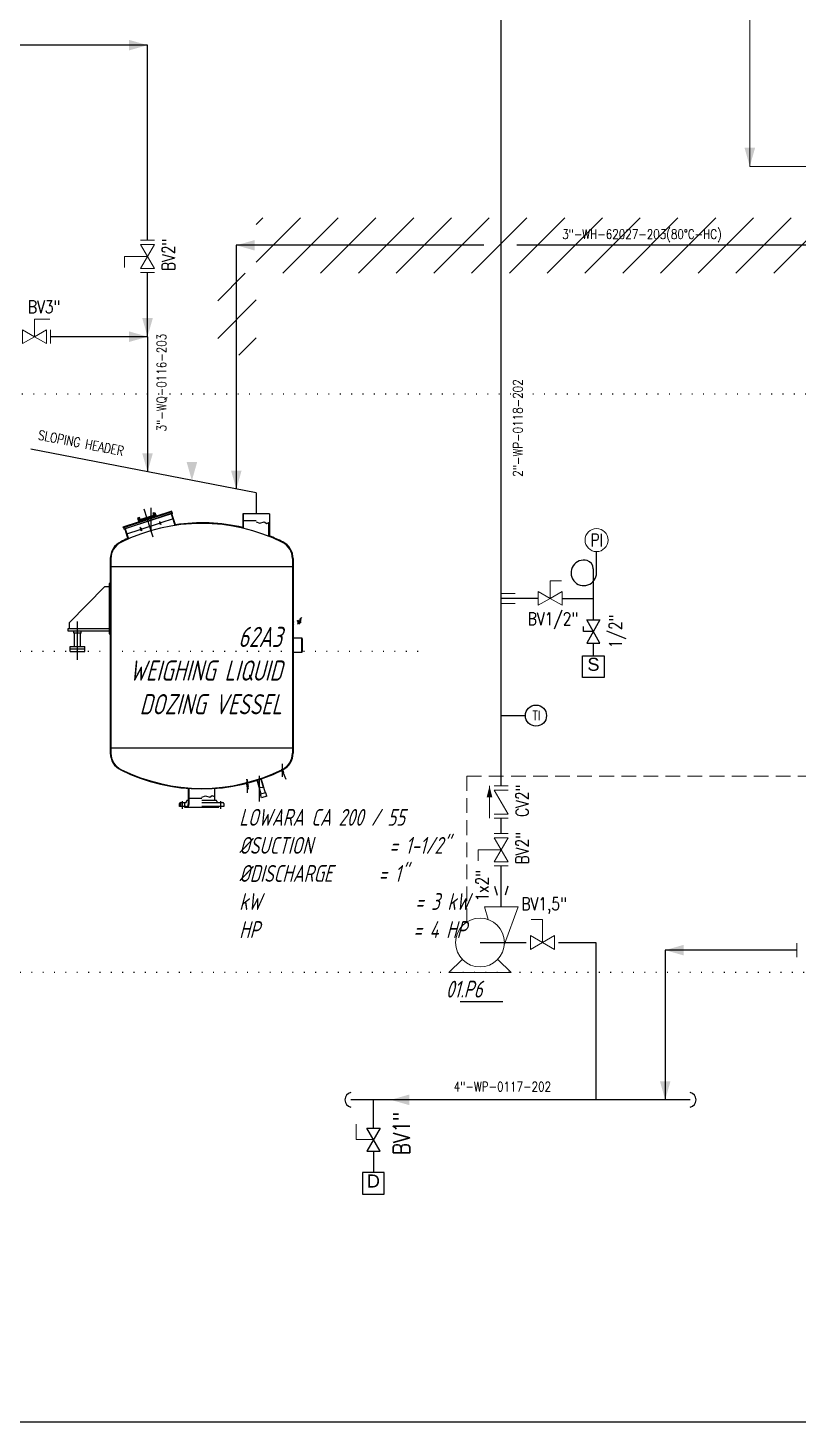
# Model space of a CAD drawing. Extents: x -29512 to 147477, y -5232 to 39709.
# Drawn here: x 138428.3 to 138519.9, y 10266.4 to 10432 of the extents above; entities that cross this region are included whole.
import ezdxf
from ezdxf.enums import TextEntityAlignment as Align

# ---------------------------------------------------------------- set-up
doc = ezdxf.new("R2010")
doc.units = 0
for name, pattern in [('DASHDOT', [25.4, 12.7, -6.35, 0, -6.35]), ('DASHED', [8.289474, 5.526316, -2.763158]), ('DOTTED', [0.25, 0, -0.25]), ('HIDDEN', [0.375, 0.25, -0.125])]:
    doc.linetypes.add(name, pattern=pattern)
doc.layers.get('0').update_dxf_attribs({"linetype": 'CONTINUOUS'})
for name, color, linetype in [('1', 7, 'CONTINUOUS'), ('20', 3, 'CONTINUOUS'), ('30', 2, 'CONTINUOUS'), ('DIMENSION', 3, 'CONTINUOUS'), ('HATCH', 4, 'CONTINUOUS'), ('P-0000', 7, 'CONTINUOUS'), ('PIPA', 6, 'CONTINUOUS'), ('S', 7, 'CONTINUOUS')]:
    doc.layers.add(name, color=color, linetype=linetype)
doc.layers.add('FITTING', color=7, linetype='CONTINUOUS', lineweight=13)
doc.layers.add('TAG', color=140, linetype='CONTINUOUS', lineweight=13)
doc.styles.add('A3', font='arial.ttf', dxfattribs={"height": 0.3})
doc.styles.add('Romans100', font='romans.shx', dxfattribs={"width": 0.8, "height": 200})
doc.styles.add('S', font='ITALIC', dxfattribs={"height": 6})
doc.styles.add('S25', font='SIMPLEX', dxfattribs={"width": 0.8, "height": 0.25})
doc.styles.add('STYLE4', font='isocp.shx', dxfattribs={"width": 0.8, "oblique": 15, "height": 2})

# ---------------------------------------------------------------- blocks, each defined once
blk = doc.blocks.new('PUMP')
at = {"layer": 'FITTING'}
for points in [[(298, -21), (468, 438), (53, 438), (101, 282)], [(-217, -206), (-383, -365), (383, -365), (217, -206)]]:
    blk.add_lwpolyline(points, dxfattribs=at)
blk.add_circle((0, 0), 299, dxfattribs=at)
blk = doc.blocks.new('*X52')
at = {"layer": '1', "color": 6}
for p, q in [((1727.1, 1400.1), (1727.1, 1400.1)), ((1727.1, 1399.8), (1727.3, 1400)), ((1727.1, 1399.6), (1727.5, 1399.9)), ((1727.1, 1399.3), (1727.6, 1399.8)), ((1727.1, 1399), (1727.8, 1399.7)), ((1727.1, 1398.7), (1728, 1399.6)), ((1727.1, 1398.4), (1728.2, 1399.5)), ((1727.1, 1398.1), (1728.4, 1399.4)), ((1727.1, 1397.9), (1728.5, 1399.3)), ((1727.1, 1397.6), (1728.7, 1399.2)), ((1727.1, 1397.3), (1728.9, 1399.1)), ((1727.1, 1397), (1729.1, 1399)), ((1727.1, 1396.7), (1729.2, 1398.9)), ((1727.1, 1396.5), (1729.4, 1398.8)), ((1727.2, 1396.3), (1729.6, 1398.7)), ((1727.8, 1396.6), (1729.8, 1398.6)), ((1728.5, 1397), (1730, 1398.5)), ((1729.2, 1397.4), (1730.1, 1398.4)), ((1729.9, 1397.8), (1730.3, 1398.3))]:
    blk.add_line(p, q, dxfattribs=at)
blk = doc.blocks.new('*X53')
at = {"layer": '1', "color": 6}
for p, q in [((1671.5, 1332.1), (1677.5, 1338.1)), ((1671.5, 1323.6), (1679.5, 1331.6)), ((1671.5, 1315.2), (1679.5, 1323.1)), ((1677.5, 1312.7), (1679.5, 1314.6))]:
    blk.add_line(p, q, dxfattribs=at)
blk = doc.blocks.new('*X54')
at = {"layer": '1', "color": 6}
for p, q in [((1701.7, 1319.9), (1725.5, 1343.7)), ((1701.7, 1328.3), (1711.6, 1338.3)), ((1701.7, 1336.8), (1702.9, 1338.1)), ((1703, 1312.7), (1725.5, 1335.2)), ((1711.5, 1312.7), (1725.5, 1326.7)), ((1715, 1341.6), (1725.5, 1352.2))]:
    blk.add_line(p, q, dxfattribs=at)
blk = doc.blocks.new('PRESA', base_point=(1.75, 0.1))
for p, q in [((1.5, 0.1), (1.5, 0.6)), ((1.5, 0.6), (2, 0.6)), ((2, 0.6), (2, 0.1)), ((2, 0.1), (1.5, 0.1))]:
    blk.add_line(p, q)
at = {"style": 'S', "width": 1.2}
blk.add_attdef('1', text='', height=0.3, dxfattribs=at).set_placement((1.75, 0.2), align=Align.CENTER)

msp = doc.modelspace()

# ---------------------------------------------------------------- hatches: boundary and pattern name
at = {"layer": 'FITTING', "linetype": 'ByBlock', "lineweight": 0, "ltscale": 0.5}
h = msp.add_hatch(dxfattribs=at)
h.set_pattern_fill('ANSI31', color=252, style=0)
h.set_pattern_definition([(45, (0, 1632.5818), (-2.24506403, 2.24506403), [])])
h.paths.add_polyline_path([(138450.9115, 10409.4481), (138450.9115, 10402.8716), (138554.9649, 10402.8716), (138554.9649, 10409.4481)])
h.paths.add_polyline_path([(138450.9115, 10409.4481), (138450.9115, 10393.1416), (138455.4956, 10393.1416), (138455.4956, 10409.4481)])

# ---------------------------------------------------------------- linework, layer by layer
at = {"color": 7, "lineweight": 20}
for p, q in [((138439.8296, 10403.5451), (138439.8296, 10404.876)), ((138442.5605, 10404.876), (138439.8296, 10404.876)), ((138429.1013, 10395.3403), (138429.1013, 10397.4101)), ((138430.9461, 10397.4101), (138429.1013, 10397.4101)), ((138491.7858, 10366.3153), (138490.4549, 10366.3153)), ((138490.4549, 10364.2455), (138490.4549, 10366.3153)), ((138481.8998, 10333.0398), (138481.8998, 10334.3707)), ((138484.6306, 10334.3707), (138481.8998, 10334.3707)), ((138488.1966, 10326.0762), (138489.5275, 10326.0762)), ((138489.5275, 10323.3453), (138489.5275, 10326.0762)), ((138467.361, 10301.7647), (138467.361, 10299.9198)), ((138467.361, 10301.2508), (138467.361, 10299.9198)), ((138469.4309, 10299.9198), (138467.361, 10299.9198))]:
    msp.add_line(p, q, dxfattribs=at)
for p, q in [((138494.4, 10360.3089), (138494.4, 10360.899)), ((138496.3671, 10358.932), (138494.7934, 10361.6858)), ((138496.3671, 10361.6858), (138494.7934, 10358.932)), ((138494.7934, 10361.6858), (138496.3671, 10361.6858)), ((138495.5802, 10360.3089), (138494.4, 10360.3089)), ((138494.7934, 10358.932), (138496.3671, 10358.932)), ((138470.2177, 10301.2968), (138468.6441, 10298.5429)), ((138470.2177, 10298.5429), (138468.6441, 10301.2968)), ((138468.6441, 10301.2968), (138470.2177, 10301.2968)), ((138468.6441, 10298.5429), (138470.2177, 10298.5429))]:
    msp.add_line(p, q)
at = {"color": 30, "lineweight": 20}
msp.add_line((138484.6306, 10341.9531), (138484.6306, 10341.96), dxfattribs=at)
at = {"color": 7, "lineweight": 20}
msp.add_circle((138495.9621, 10371.1699), 1.3668, dxfattribs=at)
at = {"layer": '20', "color": 6}
for p, q in [((138441.5059, 10373.4422), (138443.5276, 10374.1056)), ((138441.7643, 10373.2724), (138441.63, 10373.6815)), ((138443.2489, 10371.5194), (138442.1567, 10374.8475)), ((138442.9555, 10375.0172), (138442.9555, 10372.1034)), ((138443.4107, 10373.7974), (138443.273, 10374.217)), ((138434.2435, 10356.9237), (138434.2435, 10361.4874)), ((138460.8835, 10359.4968), (138460.8835, 10357.8408)), ((138458.5105, 10343.9976), (138458.9973, 10342.7474)), ((138458.5783, 10344.5755), (138458.5783, 10343.0419)), ((138454.3148, 10342.7487), (138454.5337, 10341.5619)), ((138454.4018, 10342.7154), (138454.4018, 10341.1289)), ((138455.8435, 10343.1532), (138455.8439, 10340.0856)), ((138446.7387, 10339.2421), (138446.7387, 10340.1528)), ((138451.2682, 10339.2421), (138451.2682, 10340.1528))]:
    msp.add_line(p, q, dxfattribs=at)
at = {"layer": '30', "color": 4}
for p, q in [((138455.4835, 10376.7698), (138428.6991, 10381.9559)), ((138455.4835, 10376.7698), (138455.4835, 10374.2913)), ((138445.4441, 10374.6209), (138439.6429, 10372.7171)), ((138445.462, 10374.5662), (138439.6609, 10372.6624)), ((138445.5202, 10374.3428), (138439.7464, 10372.448)), ((138445.4839, 10374.3612), (138439.7648, 10372.4843)), ((138441.4831, 10373.806), (138441.3737, 10373.7701)), ((138441.3737, 10373.7701), (138441.5173, 10373.3322)), ((138441.5553, 10373.586), (138441.4831, 10373.806)), ((138441.6062, 10373.8464), (138441.4968, 10373.8105)), ((138441.4968, 10373.8105), (138441.5681, 10373.5931)), ((138441.6784, 10373.6265), (138441.6062, 10373.8464)), ((138441.6552, 10373.6048), (138443.2971, 10374.1436)), ((138445.4618, 10374.5206), (138442.565, 10373.57)), ((138443.3028, 10374.4032), (138443.1934, 10374.3673)), ((138443.1934, 10374.3673), (138443.2647, 10374.1499)), ((138443.375, 10374.1832), (138443.3028, 10374.4032)), ((138443.3165, 10374.4077), (138443.426, 10374.4436)), ((138443.3943, 10374.1705), (138443.3165, 10374.4077)), ((138443.426, 10374.4436), (138443.5696, 10374.0058)), ((138443.4519, 10374.1187), (138443.5247, 10374.1426)), ((138445.3697, 10374.2934), (138445.5698, 10373.6837)), ((138445.4244, 10374.3113), (138445.8804, 10372.9219)), ((138445.4839, 10374.3612), (138445.4345, 10374.5117)), ((138445.462, 10374.5662), (138445.4441, 10374.6209)), ((138445.5202, 10374.3428), (138445.4618, 10374.5206)), ((138445.5698, 10373.6837), (138445.8226, 10372.9134)), ((138457.0631, 10374.2913), (138453.9039, 10374.2913)), ((138453.9039, 10374.2913), (138453.9039, 10373.6961)), ((138453.9039, 10373.6961), (138453.9039, 10372.5856)), ((138453.9677, 10372.5707), (138453.9677, 10374.2913)), ((138457.0631, 10374.2913), (138457.0631, 10371.5889)), ((138439.6609, 10372.6624), (138439.6429, 10372.7171)), ((138442.565, 10373.57), (138439.688, 10372.6258)), ((138439.688, 10372.6258), (138439.7464, 10372.448)), ((138439.7154, 10372.6348), (138439.7648, 10372.4843)), ((138439.8421, 10372.4794), (138440.2331, 10371.2882)), ((138439.8969, 10372.4973), (138440.286, 10371.3116)), ((138441.5358, 10373.4899), (138441.4724, 10373.4691)), ((138455.4835, 10373.4656), (138453.9039, 10373.4656)), ((138438.1315, 10368.9633), (138438.1315, 10345.8513)), ((138438.2035, 10368.9633), (138438.2035, 10345.8513)), ((138459.8035, 10368.9633), (138459.8035, 10345.8513)), ((138459.8755, 10368.9633), (138459.8755, 10346.4273)), ((138438.1315, 10368.0273), (138459.8755, 10368.0273)), ((138433.2355, 10361.3313), (138437.4979, 10365.6513)), ((138437.4979, 10365.6513), (138438.0163, 10365.6513)), ((138438.1315, 10366.0113), (138438.0163, 10366.0113)), ((138438.0163, 10366.0113), (138438.0163, 10360.0353)), ((138438.0163, 10360.6113), (138433.0915, 10360.6113)), ((138433.0915, 10360.6113), (138433.0915, 10360.3953)), ((138433.0915, 10360.3953), (138438.0163, 10360.3953)), ((138433.2355, 10361.3313), (138433.2355, 10360.6113)), ((138438.0163, 10360.0353), (138438.1315, 10360.0353)), ((138460.8835, 10359.4968), (138459.8755, 10359.4968)), ((138460.9555, 10359.4968), (138460.8835, 10359.4968)), ((138460.9555, 10357.8408), (138460.9555, 10359.4968)), ((138460.9987, 10359.4182), (138460.9555, 10359.4182)), ((138460.9987, 10357.9128), (138460.9987, 10359.4248)), ((138459.8755, 10357.8408), (138460.8835, 10357.8408)), ((138460.8835, 10357.8408), (138460.9555, 10357.8408)), ((138460.9555, 10357.9128), (138460.9987, 10357.9128)), ((138459.8755, 10346.4273), (138438.1315, 10346.4273)), ((138459.8755, 10346.4273), (138459.8755, 10345.8513)), ((138458.4982, 10343.7844), (138458.6261, 10343.4559)), ((138458.7911, 10343.5202), (138458.6576, 10343.863)), ((138454.3156, 10342.2562), (138454.3904, 10341.8503)), ((138454.5646, 10341.8824), (138454.488, 10342.2976)), ((138456.0835, 10340.9873), (138455.6102, 10342.629)), ((138456.0696, 10342.7718), (138456.5457, 10341.1206)), ((138458.6261, 10343.4559), (138458.7911, 10343.5202)), ((138447.4239, 10340.2429), (138447.4239, 10341.7236)), ((138449.0035, 10340.4734), (138447.4239, 10340.4734)), ((138450.5831, 10340.2429), (138450.5831, 10341.7236)), ((138454.3904, 10341.8503), (138454.5646, 10341.8824)), ((138456.619, 10341.1417), (138456.0102, 10340.9662)), ((138456.1299, 10340.5511), (138456.0102, 10340.9662)), ((138456.7387, 10340.7266), (138456.1299, 10340.5511)), ((138456.7387, 10340.7266), (138456.619, 10341.1417)), ((138446.3811, 10339.4977), (138446.3811, 10339.8806)), ((138446.5303, 10339.4977), (138446.3811, 10339.4977)), ((138446.475, 10339.9745), (138446.5303, 10339.9745)), ((138446.5303, 10339.4977), (138446.5303, 10339.9745)), ((138446.5303, 10339.9745), (138446.9471, 10339.9745)), ((138446.9471, 10339.4977), (138446.5303, 10339.4977)), ((138446.9471, 10339.9745), (138447.1066, 10339.9745)), ((138446.9471, 10339.9745), (138446.9471, 10339.4977)), ((138446.9771, 10339.4977), (138446.9471, 10339.4977)), ((138447.1564, 10339.4977), (138446.9771, 10339.4977)), ((138446.9771, 10339.4977), (138446.9771, 10339.4338)), ((138446.9771, 10339.4338), (138451.0298, 10339.4338)), ((138447.2005, 10340.0683), (138447.2005, 10340.149)), ((138447.2943, 10340.2429), (138447.3948, 10340.2429)), ((138447.3948, 10340.2429), (138447.3948, 10339.7361)), ((138447.3948, 10340.2429), (138447.4239, 10340.2429)), ((138447.4239, 10339.7361), (138447.4239, 10340.2429)), ((138449.0035, 10340.2429), (138450.7126, 10340.2429)), ((138449.0035, 10339.9745), (138451.532, 10339.9745)), ((138451.0298, 10339.4977), (138449.0035, 10339.4977)), ((138450.8065, 10340.149), (138450.8065, 10339.9745)), ((138451.6258, 10339.4977), (138451.0298, 10339.4977)), ((138451.0298, 10339.4338), (138451.0298, 10339.4977)), ((138451.6258, 10339.8806), (138451.6258, 10339.4977))]:
    msp.add_line(p, q, dxfattribs=at)
at = {"layer": '30', "color": 6}
for p, q in [((138445.6245, 10373.7017), (138444.1615, 10373.2215)), ((138441.6542, 10372.3987), (138440.0422, 10371.8697)), ((138441.8675, 10372.2619), (138441.6542, 10372.3987)), ((138441.6607, 10372.6736), (138441.8675, 10372.2619)), ((138441.8814, 10372.4733), (138441.6607, 10372.6736)), ((138443.939, 10373.1485), (138441.8814, 10372.4733)), ((138444.1331, 10373.0053), (138443.939, 10373.1485)), ((138444.1615, 10373.2215), (138443.9662, 10373.3684)), ((138443.9662, 10373.3684), (138444.1331, 10373.0053)), ((138455.4835, 10373.322), (138455.9255, 10373.1628)), ((138455.9255, 10373.1628), (138456.4381, 10373.3221)), ((138456.4381, 10373.3221), (138456.7429, 10373.1281)), ((138456.7429, 10373.1281), (138457.0631, 10373.2972)), ((138449.0035, 10340.617), (138449.4455, 10340.7762)), ((138449.4455, 10340.7762), (138449.9581, 10340.6169)), ((138449.9581, 10340.6169), (138450.2629, 10340.8109)), ((138450.2629, 10340.8109), (138450.5831, 10340.6418)), ((138455.8808, 10341.6905), (138455.9833, 10341.8145)), ((138455.9833, 10341.8145), (138456.2431, 10341.7595)), ((138456.2431, 10341.7595), (138456.332, 10341.8617))]:
    msp.add_line(p, q, dxfattribs=at)
at = {"layer": '30', "color": 6, "linetype": 'DASHED'}
for p, q in [((138456.9993, 10371.6144), (138456.9993, 10373.2635)), ((138455.9116, 10341.7277), (138455.6484, 10342.6405)), ((138456.0308, 10342.7623), (138456.3008, 10341.8259)), ((138447.4877, 10341.7191), (138447.4877, 10339.7361)), ((138450.5193, 10341.7191), (138450.5193, 10340.6755))]:
    msp.add_line(p, q, dxfattribs=at)
at = {"layer": '30', "color": 6, "linetype": 'DASHDOT'}
for p, q in [((138433.8115, 10360.1073), (138433.8115, 10360.3953)), ((138434.6755, 10360.1073), (138434.6755, 10360.3953)), ((138434.6755, 10360.1073), (138433.8115, 10360.1073)), ((138433.8835, 10358.5233), (138433.8835, 10360.1073)), ((138434.6035, 10358.5233), (138434.6035, 10360.1073)), ((138433.3795, 10358.5233), (138435.1075, 10358.5233)), ((138433.3795, 10358.2353), (138435.1075, 10358.2353)), ((138433.3795, 10357.9464), (138435.1075, 10357.9464))]:
    msp.add_line(p, q, dxfattribs=at)
at = {"layer": '30', "color": 4}
for centre, radius, start, end in [((138441.6889, 10373.5022), 0.108, 108.168535, 288.168535), ((138441.6889, 10373.5022), 0.108, 288.168535, 108.168535), ((138443.3307, 10374.041), 0.108, 108.168535, 288.168535), ((138443.3307, 10374.041), 0.108, 288.168535, 108.168535), ((138449.0035, 10351.5489), 21.6, 63.6122, 116.3878), ((138449.0035, 10351.5489), 21.672, 76.931493, 98.346364), ((138440.3635, 10368.9633), 2.232, 116.3878, 180), ((138440.3635, 10368.9633), 2.16, 116.3878, 180), ((138449.0035, 10351.5489), 21.672, 113.936818, 116.3878), ((138449.0035, 10351.5489), 21.672, 63.6122, 68.16773), ((138457.6435, 10368.9633), 2.16, 0, 63.6122), ((138457.6435, 10368.9633), 2.232, 0, 63.6122), ((138440.3635, 10345.8513), 2.232, 180, 243.6122), ((138440.3635, 10345.8513), 2.16, 180, 243.6122), ((138457.6435, 10345.8513), 2.16, 296.3878, 0), ((138457.6435, 10345.8513), 2.232, 296.3878, 0), ((138449.0035, 10363.2658), 21.672, 243.6122, 296.3878), ((138449.0035, 10363.2658), 21.6, 243.6122, 296.3878), ((138446.475, 10339.8806), 0.0939, 90, 180), ((138447.1066, 10340.0683), 0.0939, 270, 0), ((138447.1564, 10339.7361), 0.2384, 270, 0), ((138447.1855, 10339.7361), 0.2384, 270, 0), ((138447.2943, 10340.149), 0.0939, 90, 180), ((138450.7126, 10340.149), 0.0939, 0, 90), ((138451.532, 10339.8806), 0.0939, 0, 90)]:
    msp.add_arc(centre, radius, start, end, dxfattribs=at)
at = {"layer": '30', "color": 6, "linetype": 'DASHED'}
msp.add_arc((138447.1855, 10339.7361), 0.3022, 270, 0, dxfattribs=at)
at = {"layer": 'DIMENSION', "color": 1, "linetype": 'ByBlock', "ltscale": 0.5}
for p, q in [((138484.6306, 10341.9531), (138484.6306, 10466.6914)), ((138442.5605, 10429.9868), (138366.9077, 10429.9868)), ((138442.5605, 10406.7984), (138442.5605, 10429.9868)), ((138453.1191, 10406.2028), (138453.1191, 10377.2276)), ((138482.5501, 10406.2028), (138453.1191, 10406.2028)), ((138561.294, 10406.2028), (138486.4886, 10406.2028)), ((138442.5605, 10395.3403), (138442.5605, 10402.9537)), ((138442.5605, 10395.3403), (138431.0236, 10395.3403)), ((138442.5605, 10395.3403), (138442.5605, 10379.272)), ((138484.6306, 10336.293), (138484.6306, 10338.1084)), ((138484.6306, 10327.6012), (138484.6306, 10332.4483)), ((138482.103, 10323.3453), (138487.6052, 10323.3453)), ((138491.4499, 10323.3453), (138495.8662, 10323.3453)), ((138495.8662, 10323.3453), (138495.8662, 10304.6525)), ((138504.1293, 10322.4412), (138504.1293, 10304.6525)), ((138519.8012, 10322.4412), (138504.1293, 10322.4412)), ((138507.0874, 10304.6525), (138466.7536, 10304.6525))]:
    msp.add_line(p, q, dxfattribs=at)
at = {"layer": 'DIMENSION', "color": 0, "linetype": 'DOTTED', "ltscale": 5}
for p, q in [((138641.0317, 10388.526), (138388.5769, 10388.526)), ((138474.7306, 10357.9464), (138401.6223, 10357.9464)), ((138409.8512, 10319.8037), (138568.6645, 10319.8037))]:
    msp.add_line(p, q, dxfattribs=at)
at = {"layer": 'DIMENSION', "color": 0, "linetype": 'ByBlock', "ltscale": 0.5}
for p, q in [((138495.5802, 10364.2455), (138495.5802, 10361.6858)), ((138495.5802, 10358.932), (138495.5802, 10357.4104)), ((138484.6306, 10350.3116), (138487.5048, 10350.3116))]:
    msp.add_line(p, q, dxfattribs=at)
at = {"layer": 'DIMENSION', "color": 4, "linetype": 'HIDDEN', "lineweight": 13, "ltscale": 7}
for q in [(138480.5409, 10325.7946), (138526.1492, 10343.1228)]:
    msp.add_line((138480.5409, 10343.1228), q, dxfattribs=at)
at = {"layer": 'DIMENSION', "color": 1}
msp.add_line((138479.7604, 10316.3373), (138484.8196, 10316.3373), dxfattribs=at)
at = {"layer": 'DIMENSION', "color": 3, "linetype": 'Continuous', "ltscale": 0.5}
for p, q in [((138469.4309, 10301.2968), (138469.4309, 10304.6525)), ((138469.4309, 10298.5429), (138469.4309, 10296.0066))]:
    msp.add_line(p, q, dxfattribs=at)
at = {"layer": 'DIMENSION', "color": 6, "linetype": 'ByBlock', "ltscale": 0.5}
msp.add_lwpolyline([(138727.2631, 10266.3522), (138278.5433, 10266.3522), (138278.5433, 10576.5321), (138727.2631, 10576.5321)], close=True, dxfattribs=at)
at = {"layer": 'DIMENSION', "color": 0, "linetype": 'ByBlock', "ltscale": 0.5}
msp.add_circle((138488.7585, 10350.3116), 1.2537, dxfattribs=at)
at = {"layer": 'DIMENSION', "color": 1, "linetype": 'ByBlock', "ltscale": 0.5}
for centre, start, end in [((138466.9135, 10304.6525), 100.561274, 259.438726), ((138506.9275, 10304.6525), 280.561274, 79.438726)]:
    msp.add_arc(centre, 0.8722, start, end, dxfattribs=at)
for points in [[(138442.5605, 10429.9868), (138440.3574, 10429.3573), (138440.3574, 10430.6162)], [(138453.1191, 10406.2028), (138455.3221, 10405.5734), (138455.3221, 10406.8323)], [(138442.5605, 10395.3403), (138441.931, 10397.5433), (138443.1899, 10397.5433)], [(138442.5605, 10395.3403), (138440.3574, 10394.7108), (138440.3574, 10395.9697)], [(138442.5605, 10379.272), (138441.931, 10381.4751), (138443.1899, 10381.4751)], [(138447.8398, 10378.2498), (138447.2103, 10380.4529), (138448.4692, 10380.4529)], [(138453.1191, 10377.2276), (138452.4896, 10379.4307), (138453.7485, 10379.4307)], [(138504.1293, 10322.4412), (138506.3323, 10321.8118), (138506.3323, 10323.0707)], [(138504.1293, 10304.6525), (138504.7587, 10306.8555), (138503.4998, 10306.8555)], [(138471.4904, 10304.6525), (138473.6935, 10304.023), (138473.6935, 10305.2819)]]:
    msp.add_solid(points, dxfattribs=at)
at = {"layer": 'FITTING', "color": 3, "linetype": 'ByBlock', "ltscale": 0.5}
for p, q in [((138514.1886, 10415.5842), (138514.1886, 10491.6774)), ((138561.294, 10415.5842), (138514.1886, 10415.5842))]:
    msp.add_line(p, q, dxfattribs=at)
at = {"layer": 'FITTING', "lineweight": 20}
for p, q in [((138441.7362, 10406.7984), (138443.3848, 10406.7984)), ((138441.7362, 10402.9537), (138443.3848, 10402.9537)), ((138431.0236, 10394.516), (138431.0236, 10396.1646)), ((138484.6306, 10364.8377), (138486.2792, 10364.8377)), ((138484.6306, 10364.8377), (138486.2792, 10364.8377)), ((138484.6306, 10363.6533), (138486.2792, 10363.6533)), ((138484.6306, 10363.6533), (138486.2792, 10363.6533)), ((138483.2311, 10341.9528), (138483.2311, 10338.1084)), ((138485.4549, 10341.9531), (138483.8064, 10341.9531)), ((138485.4549, 10338.1084), (138483.8064, 10338.1084)), ((138485.4549, 10338.1084), (138483.8064, 10338.1084)), ((138483.8064, 10336.293), (138485.4549, 10336.293)), ((138483.8064, 10332.4483), (138485.4549, 10332.4483)), ((138519.8012, 10321.6169), (138519.8012, 10323.2655))]:
    msp.add_line(p, q, dxfattribs=at)
for points in [[(138442.5605, 10404.876), (138441.7362, 10406.3038), (138443.3848, 10406.3038)], [(138442.5605, 10404.876), (138441.7362, 10403.4483), (138443.3848, 10403.4483)], [(138429.1013, 10395.3403), (138427.6736, 10394.516), (138427.6736, 10396.1646)], [(138429.1013, 10395.3403), (138430.529, 10394.516), (138430.529, 10396.1646)], [(138490.4549, 10364.2455), (138489.0272, 10363.4212), (138489.0272, 10365.0698)], [(138490.4549, 10364.2455), (138491.8826, 10363.4212), (138491.8826, 10365.0698)], [(138484.6306, 10334.3707), (138483.8064, 10335.7984), (138485.4549, 10335.7984)], [(138484.6306, 10334.3707), (138483.8064, 10332.943), (138485.4549, 10332.943)], [(138489.5275, 10323.3453), (138488.0998, 10324.1696), (138488.0998, 10322.5211)], [(138489.5275, 10323.3453), (138490.9552, 10324.1696), (138490.9552, 10322.5211)]]:
    msp.add_lwpolyline(points, close=True, dxfattribs=at)
msp.add_lwpolyline([(138483.8064, 10341.4585), (138485.4549, 10341.4585), (138483.8064, 10341.4585), (138485.4549, 10338.603), (138483.8064, 10338.603)], dxfattribs=at)
at = {"layer": 'FITTING', "color": 3, "linetype": 'ByBlock', "ltscale": 0.5}
msp.add_solid([(138514.1886, 10415.5842), (138513.5591, 10417.7872), (138514.818, 10417.7872)], dxfattribs=at)
at = {"layer": 'FITTING', "lineweight": 20}
msp.add_solid([(138483.5684, 10340.6067), (138483.2311, 10341.9528), (138482.8949, 10340.6065)], dxfattribs=at)
at = {"layer": 'HATCH', "color": 7}
for p, q in [((138495.9621, 10367.2699), (138495.9621, 10369.8031)), ((138495.5802, 10367.7663), (138495.5802, 10364.2455)), ((138489.0272, 10364.2455), (138484.6306, 10364.2455)), ((138489.0272, 10364.2455), (138484.6306, 10364.2455)), ((138491.8826, 10364.2455), (138495.5802, 10364.2455))]:
    msp.add_line(p, q, dxfattribs=at)
for centre, radius, start, end in [((138494.4487, 10367.2699), 1.5135, 75.15061, 0), ((138494.5802, 10367.7663), 1, 0, 75.15061)]:
    msp.add_arc(centre, radius, start, end, dxfattribs=at)
at = {"layer": 'P-0000', "color": 6}
for p, q in [((138433.3795, 10357.9464), (138433.3795, 10358.5233)), ((138435.1075, 10357.9464), (138435.1075, 10358.5233))]:
    msp.add_line(p, q, dxfattribs=at)
at = {"layer": 'S'}
for p, q in [((138483.8438, 10330.0553), (138484.1586, 10328.9537)), ((138485.4175, 10330.0553), (138485.1027, 10328.9537))]:
    msp.add_line(p, q, dxfattribs=at)

# ---------------------------------------------------------------- block references
ref = msp.add_blockref('PRESA', (138495.5802, 10354.829), dxfattribs=dict(xscale=5.162921724282863, yscale=5.162921724311057, zscale=5.162921724311135))
ref.add_attrib('1', 'S', dxfattribs={"height": 1.5489, "style": 'A3'}).set_placement((138495.5926, 10355.6344), align=Align.CENTER)
ref = msp.add_blockref('PRESA', (138469.4309, 10293.4252), dxfattribs=dict(xscale=-5.162921723796899, yscale=5.162921723825093, zscale=5.162921723825171))
ref.add_attrib('1', 'D', dxfattribs={"height": 1.5489, "style": 'A3'}).set_placement((138469.4185, 10294.2306), align=Align.CENTER)
at = {"layer": '1', "xscale": 0.01877142857142857, "yscale": 0.01877142857142857, "zscale": 0.01877142857142857}
msp.add_blockref('*X52', (138428.4387, 10335.696), dxfattribs=at)
at = {"layer": '30', "xscale": 0.01877142857142857, "yscale": 0.01877142857142857, "zscale": 0.01877142857142857}
for name, p in [('*X53', (138428.4387, 10336.5427)), ('*X54', (138428.4387, 10336.5332))]:
    msp.add_blockref(name, p, dxfattribs=at)
at = {"layer": 'PIPA', "color": 0, "xscale": 0.009711950311611872, "yscale": 0.00971195030342642, "zscale": 0.009711950305763044}
msp.add_blockref('PUMP', (138482.103, 10323.3453), dxfattribs=at)

# ---------------------------------------------------------------- texts
at = {"layer": 'DIMENSION', "color": 1, "attachment_point": 3, "style": 'STYLE4'}
for s, insert, char_height in [('62A3\\PWEIGHING LIQUID \\PDOZING VESSEL}', (138458.5484, 10360.8659), 2.4), ('01.P6}', (138482.3917, 10318.804), 2)]:
    msp.add_mtext(s, dxfattribs=dict(at, insert=insert, char_height=char_height))
at = {"layer": 'DIMENSION', "color": 11, "insert": (138453.4672, 10339.2206), "char_height": 2, "attachment_point": 1, "style": 'STYLE4'}
msp.add_mtext('{\\A1;\\L\\C1;\\lLOWARA \\A1;CA 200 / 55\\PØSUCTION          = 1-1/2" \\PØDISCHARGE      = 1"\\PkW                    = 3 kW\\PHP                    = 4 HP}', dxfattribs=at)
at = {"layer": 'S', "color": 7, "style": 'S25', "width": 0.8}
msp.add_text('3"-WH-62027-203(80%%DC-HC)', height=1.1291, dxfattribs=at).set_placement((138510.8406, 10406.9593), align=Align.RIGHT)
at = {"layer": 'S', "color": 2, "style": 'S25', "width": 0.8}
for s, p in [('3"-WQ-0116-203', (138444.7877, 10395.6903)), ('2"-WP-0118-202', (138487.1617, 10390.2731))]:
    msp.add_text(s, height=1.1291, rotation=90, dxfattribs=at).set_placement(p, align=Align.RIGHT)
at = {"layer": 'S', "style": 'S25', "width": 0.8}
msp.add_text('SLOPING HEADER', height=1.1291, rotation=349.041879, dxfattribs=at).set_placement((138439.6238, 10381.1756), align=Align.RIGHT)
msp.add_text('TI', height=1.12913, dxfattribs=at).set_placement((138489.2891, 10349.7658), align=Align.RIGHT)
at = {"layer": 'S', "color": 2, "style": 'S25', "width": 0.8}
msp.add_text('4"-WP-0117-202', height=1.1291, dxfattribs=at).set_placement((138490.5561, 10305.6532), align=Align.RIGHT)
at = {"layer": 'TAG', "color": 6, "lineweight": 20, "style": 'Romans100', "width": 0.8}
msp.add_text('BV3"', height=1.5, dxfattribs=at).set_placement((138432.1932, 10398.1376), align=Align.RIGHT)
for s, p in [('1/2"', (138498.9517, 10362.3397)), ('1x2"', (138483.1072, 10331.992))]:
    msp.add_text(s, height=1.5, rotation=90, dxfattribs=at).set_placement(p, align=Align.RIGHT)
at = {"layer": 'TAG', "color": 6, "lineweight": 20, "char_height": 1.5, "attachment_point": 5, "rotation": 90, "style": 'Romans100'}
for insert in [(138445.0469, 10405.0832), (138487.1171, 10334.5779)]:
    msp.add_mtext('{BV2"}', dxfattribs=dict(at, insert=insert))
at = {"layer": 'TAG', "color": 6, "lineweight": 20, "char_height": 1.5, "width": 14.605895, "attachment_point": 5, "style": 'Romans100'}
for s, insert in [('{PI}', (138495.9796, 10371.1711)), ('{BV1/2"}', (138490.7885, 10361.5742))]:
    msp.add_mtext(s, dxfattribs=dict(at, insert=insert))
at = {"layer": 'TAG', "color": 6, "lineweight": 20, "attachment_point": 5, "rotation": 90, "style": 'Romans100'}
for s, insert, char_height, width in [('{CV2"}', (138487.103, 10340.1996), 1.5, 14.605895), ('{BV1"}', (138472.7597, 10300.6536), 2, 19.474526)]:
    msp.add_mtext(s, dxfattribs=dict(at, insert=insert, char_height=char_height, width=width))
at = {"layer": 'TAG', "color": 6, "lineweight": 20, "insert": (138489.7347, 10327.7185), "char_height": 1.5, "attachment_point": 5, "style": 'Romans100'}
msp.add_mtext('{BV1,5"}', dxfattribs=at)

doc.saveas('drawing.dxf')
